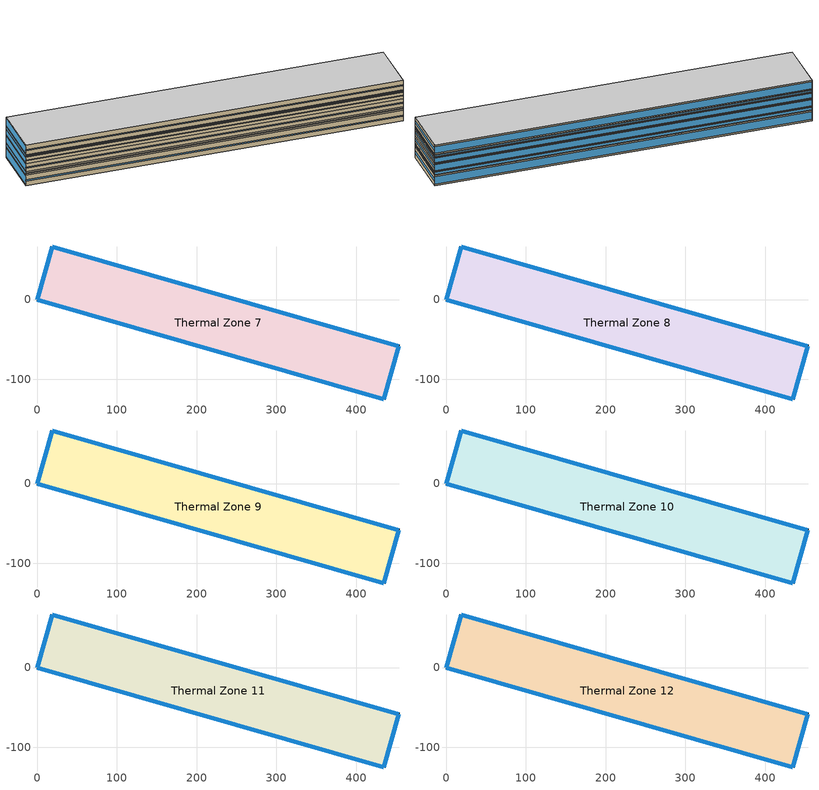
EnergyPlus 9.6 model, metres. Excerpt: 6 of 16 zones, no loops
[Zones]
Thermal Zone 7
 floor to Thermal Zone 6 (Interior Floor): 0,0 18.92,65.98 453.74,-58.7 434.82,-124.68 z36.17
 wall outside (Ext Wall): 453.74,-58.7 18.92,65.98 0,0 434.82,-124.68 453.74,-58.7 z36.17:50.23
 window (Ext Window): 453.73,-58.7 18.93,65.98 z38.07:48.33; 0.01,0 434.81,-124.68 z42.5:43.9; 18.92,65.97 0,0.01 z38.14:48.26; 434.82,-124.67 453.73,-58.71 z41.51:44.89
Thermal Zone 8
 floor to Thermal Zone 7 (Interior Floor): 0,0 18.92,65.98 453.74,-58.7 434.82,-124.68 z50.23
 wall outside (Ext Wall): 453.74,-58.7 18.92,65.98 0,0 434.82,-124.68 453.74,-58.7 z50.23:54.56
 window (Ext Window): 453.73,-58.7 18.93,65.98 z50.81:53.98; 0.01,0 434.81,-124.68 z52.18:52.61; 18.92,65.97 0,0.01 z50.84:53.95; 434.82,-124.67 453.73,-58.71 z51.88:52.91
Thermal Zone 9
 floor to Thermal Zone 8 (Interior Floor): 0,0 18.92,65.98 453.74,-58.7 434.82,-124.68 z54.56
 wall outside (Ext Wall): 453.74,-58.7 18.92,65.98 0,0 434.82,-124.68 453.74,-58.7 z54.56:65.08
 window (Ext Window): 453.73,-58.7 18.93,65.98 z55.98:63.66; 0.01,0 434.81,-124.68 z59.29:60.35; 18.92,65.97 0,0.01 z56.03:63.61; 434.82,-124.67 453.73,-58.71 z58.56:61.08
Thermal Zone 10
 floor to Thermal Zone 9 (Interior Floor): 0,0 18.92,65.98 453.74,-58.7 434.82,-124.68 z65.08
 wall outside (Ext Wall): 453.74,-58.7 18.92,65.98 0,0 434.82,-124.68 453.74,-58.7 z65.08:73.54
 window (Ext Window): 453.73,-58.7 18.93,65.98 z66.22:72.4; 0.01,0 434.81,-124.68 z68.89:69.73; 18.92,65.97 0,0.01 z66.26:72.36; 434.82,-124.67 453.73,-58.71 z68.29:70.33
Thermal Zone 11
 floor to Thermal Zone 10 (Interior Floor): 0,0 18.92,65.98 453.74,-58.7 434.82,-124.68 z73.54
 wall outside (Ext Wall): 453.74,-58.7 18.92,65.98 0,0 434.82,-124.68 453.74,-58.7 z73.54:76.84
 window (Ext Window): 453.73,-58.7 18.93,65.98 z73.99:76.39; 0.01,0 434.81,-124.68 z75.02:75.35; 18.92,65.97 0,0.01 z74:76.38; 434.82,-124.67 453.73,-58.71 z74.79:75.59
Thermal Zone 12
 floor to Thermal Zone 11 (Interior Floor): 0,0 18.92,65.98 453.74,-58.7 434.82,-124.68 z76.84
 wall outside (Ext Wall): 453.74,-58.7 18.92,65.98 0,0 434.82,-124.68 453.74,-58.7 z76.84:88.94
 window (Ext Window): 453.73,-58.7 18.93,65.98 z78.47:87.31; 0.01,0 434.81,-124.68 z82.29:83.5; 18.92,65.97 0,0.01 z78.53:87.25; 434.82,-124.67 453.73,-58.71 z81.44:84.34
 ceiling to Thermal Zone 13 (Interior Ceiling): 434.82,-124.68 453.74,-58.7 18.92,65.98 0,0 z88.94
[Building]
Building 1: North Axis {deg}=-0
[Site:Location]
Washington Dc Dulles IntL Ar: Latitude {deg}=38.98; Longitude {deg}=-77.47; Time Zone {hr}=-5; Elevation {m}=82
[SizingPeriod:DesignDay] Month=7; Day of Month=21; Day Type=SummerDesignDay; Daily Dry-Bulb Temperature Range {deltaC}=14.4; Dry-Bulb Temperature Range Modifier Type=DefaultMultipliers; Barometric Pressure {Pa}=86790; Wind Speed {m/s}=5; Wind Direction {deg}=340; Rain Indicator=No; Snow Indicator=No; Daylight Saving Time Indicator=No; Solar Model Indicator=ASHRAETau; ASHRAE Clear Sky Optical Depth for Beam Irradiance (taub)=0.339; ASHRAE Clear Sky Optical Depth for Diffuse Irradiance (taud)=2.366; Begin Environment Reset Mode=FullResetAtBeginEnvironment
Name | Maximum Dry-Bulb Temperature {C} | Humidity Condition Type | Wetbulb or DewPoint at Maximum Dry-Bulb {C} | Enthalpy at Maximum Dry-Bulb {J/kg}
SALT-LAKE-CITY-IAP Ann Clg .4% Condns DB=>MWB | 36.5 | Wetbulb | 17.1
SALT-LAKE-CITY-IAP Ann Clg .4% Condns DP=>MDB | 22.5 | Dewpoint | 15.6
SALT-LAKE-CITY-IAP Ann Clg .4% Condns Enth=>MDB | 30.8 | Enthalpy |  | 59300
SALT-LAKE-CITY-IAP Ann Clg .4% Condns WB=>MDB | 31.2 | Wetbulb | 19
[Material] Thermal Absorptance=0.9
Name | Roughness | Thickness m | Conductivity W/m-K | Density kg/m3 | Specific Heat J/kg-K | Solar Absorptance | Visible Absorptance
wall concrete | MediumRough | 0.398 | 0.5 | 2243 | 837 | 0.65 | 0.65
Wall Insulation [37] | MediumRough | 0.0681 | 0.0432 | 91 | 837 | 0.5 | 0.5
F16 Acoustic tile | MediumSmooth | 0.0191 | 0.06 | 368 | 590 | 0.3 | 0.3
M11 100mm lightweight concrete | MediumRough | 0.1016 | 0.53 | 1280 | 840 | 0.5 | 0.5
[Material:AirGap]
F05 Ceiling air space resistance: Thermal Resistance m2-K/W=0.18
[WindowMaterial:SimpleGlazingSystem]
Window Material Simple Glazing System: U-Factor W/m2-K=1.51; Solar Heat Gain Coefficient=0.25
[Construction]
Ext Wall: wall concrete, Wall Insulation [37]
Ext Window: Window Material Simple Glazing System
Interior Ceiling: M11 100mm lightweight concrete, F05 Ceiling air space resistance, F16 Acoustic tile
Interior Floor: F16 Acoustic tile, F05 Ceiling air space resistance, M11 100mm lightweight concrete
[Zone]
Thermal Zone 7: 16, 0, 0, 36.17, , 1, , , , , , Yes
Thermal Zone 8: 16, 0, 0, 50.23, , 1, , , , , , Yes
Thermal Zone 9: 16, 0, 0, 54.56, , 1, , , , , , Yes
Thermal Zone 10: 16, 0, 0, 65.08, , 1, , , , , , Yes
Thermal Zone 11: 16, 0, 0, 73.54, , 1, , , , , , Yes
Thermal Zone 12: 16, 0, 0, 76.84, , 1, , , , , , Yes
